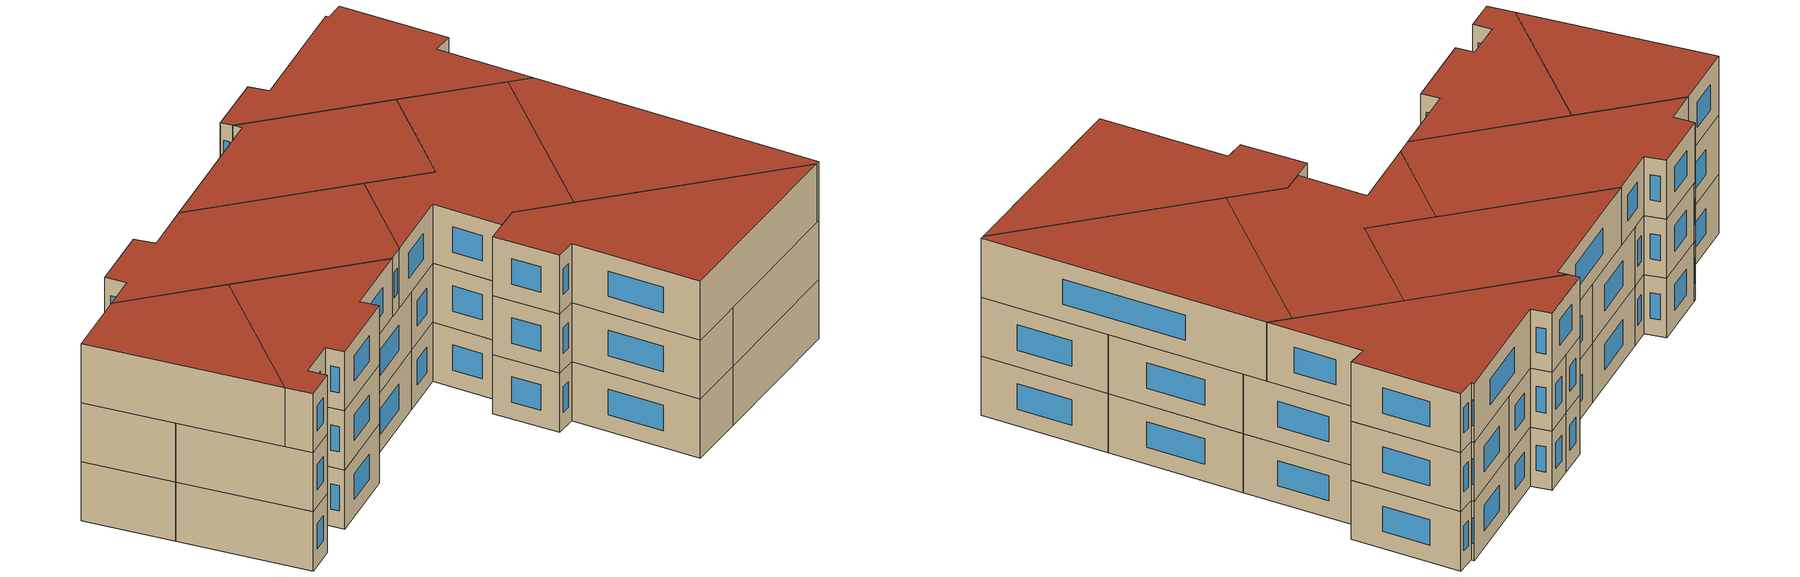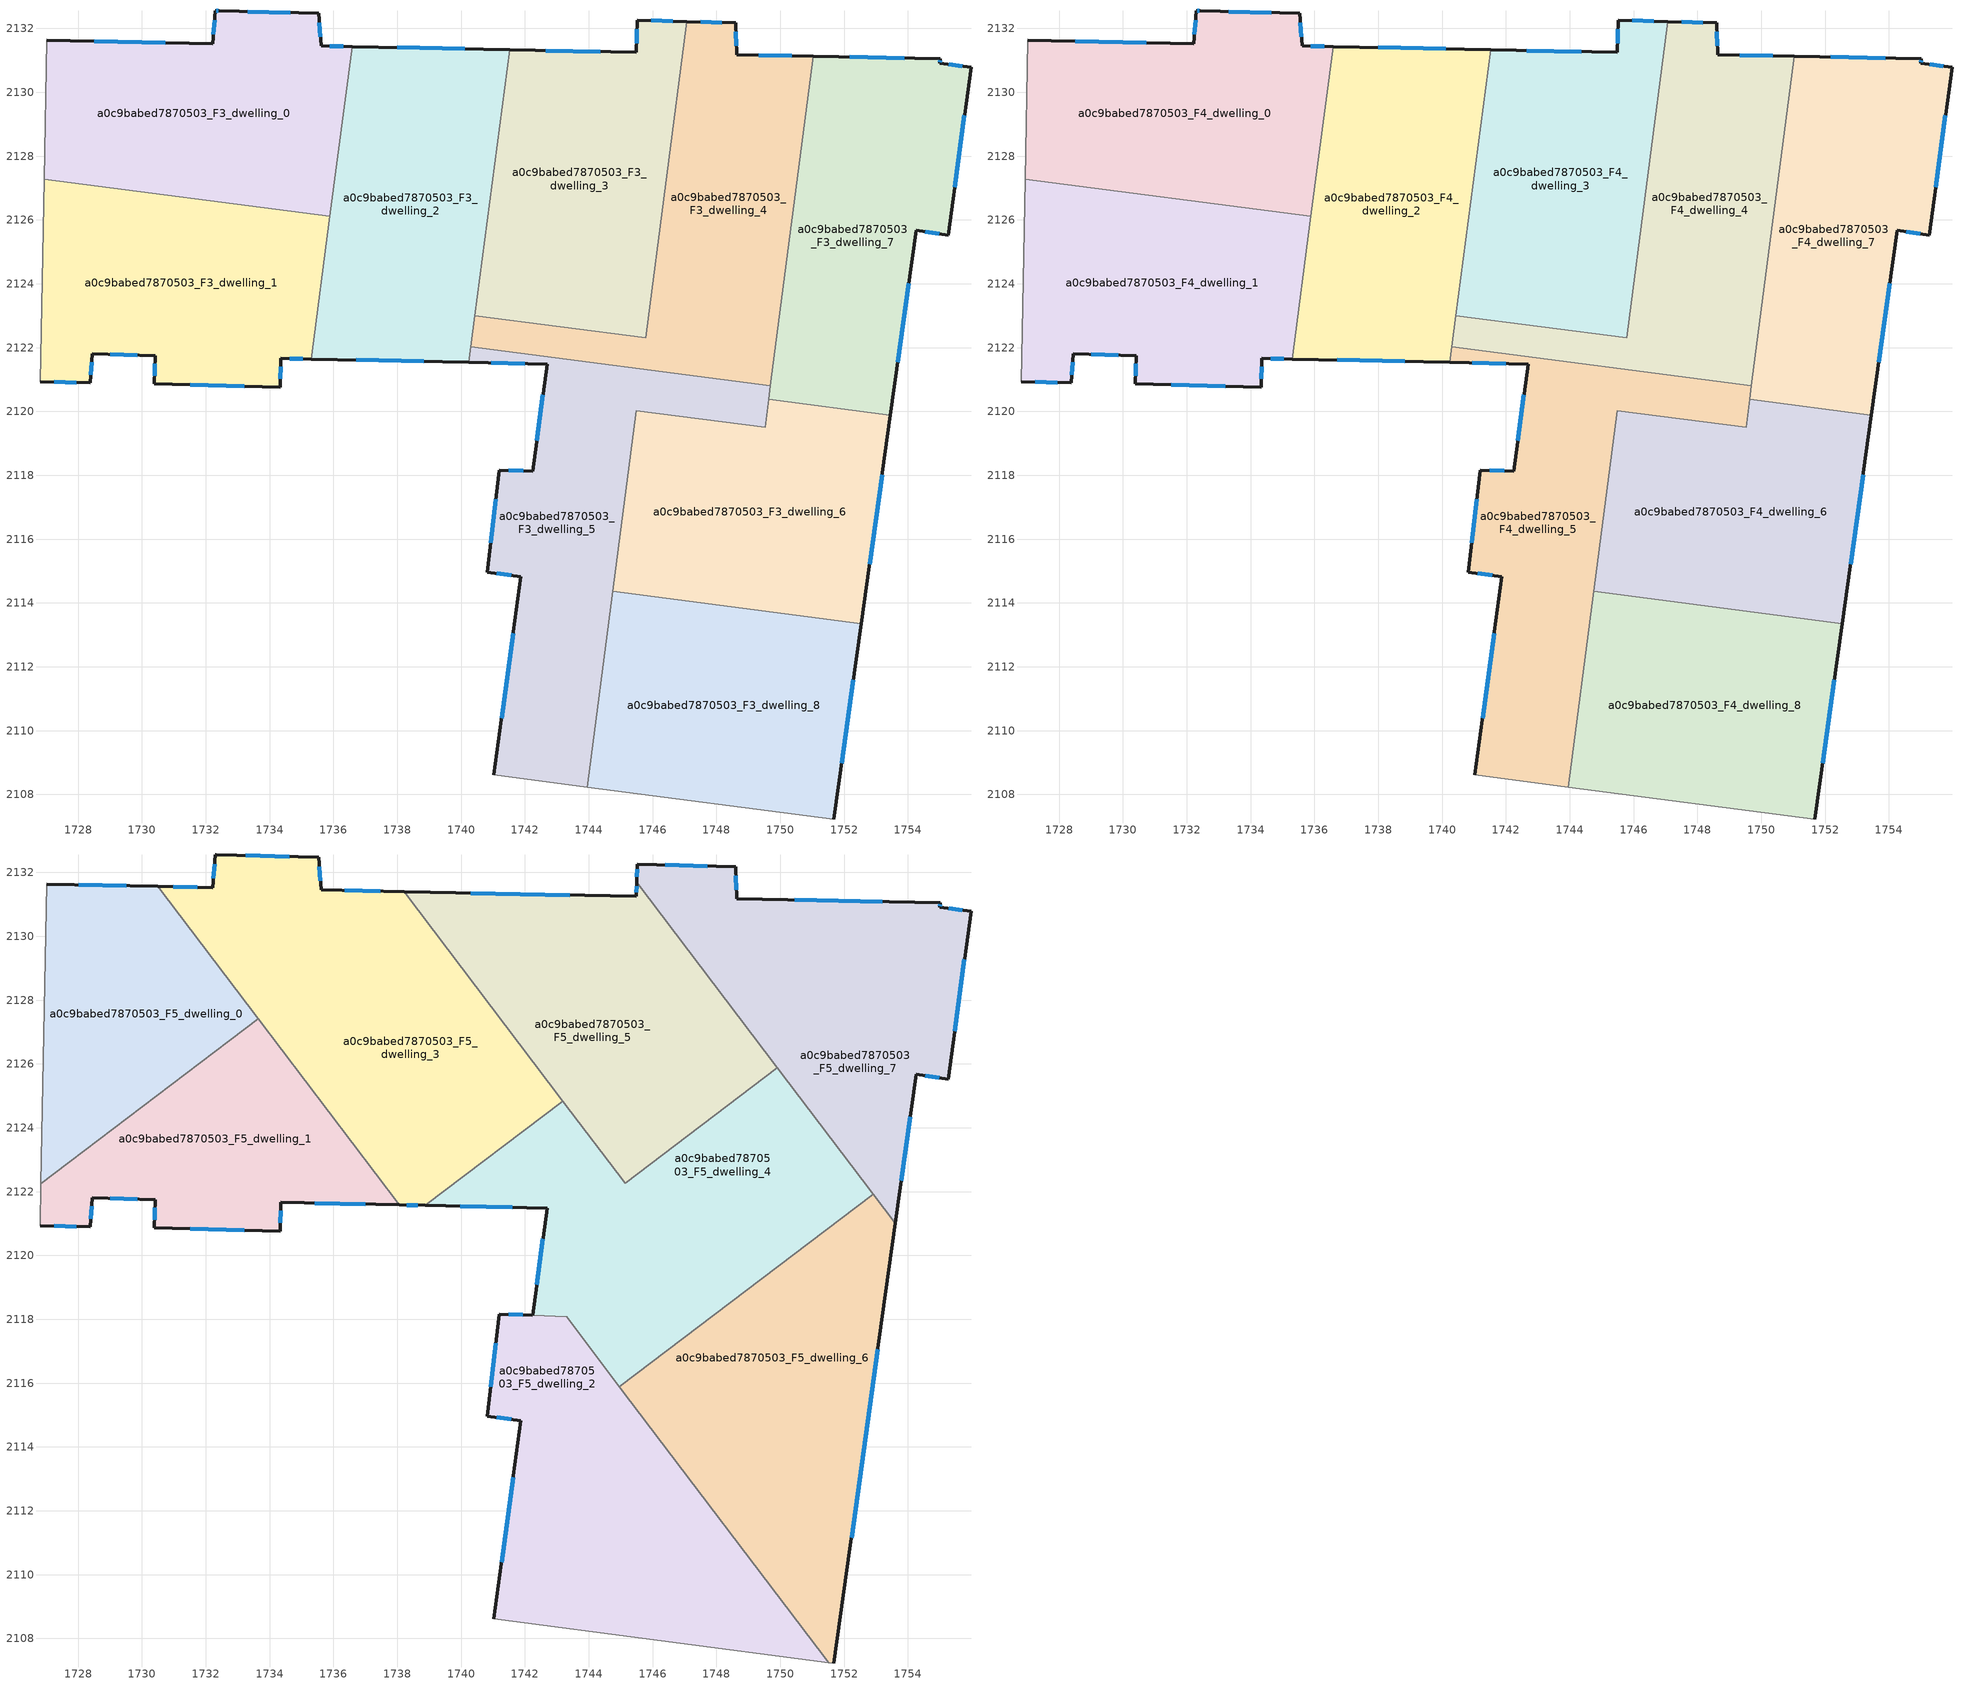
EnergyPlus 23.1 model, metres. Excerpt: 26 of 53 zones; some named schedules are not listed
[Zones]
a0c9babed7870503_F3_dwelling_0
 floor to a0c9babed7870503_F2_dwelling_0 (EU_floor_Construction): 1735.54,2132.47 1735.61,2131.45 1736.58,2131.43 1735.89,2126.11 1726.94,2127.28 1727.03,2131.63 1732.22,2131.52 1732.3,2132.55 1732.43,2132.55 z9
 wall outside (EU_wall_Construction): 1736.58,2131.43 1735.61,2131.45 1735.54,2132.47 1732.43,2132.55 1732.3,2132.55 1732.22,2131.52 1727.03,2131.63 z9:12
 wall to a0c9babed7870503_F3_dwelling_1 (EU_wall_Construction): 1726.94,2127.28 1735.89,2126.11 z9:12
 wall adiabatic (EU_wall_Construction): 1727.03,2131.63 1726.94,2127.28 z9:12
 wall to a0c9babed7870503_F3_dwelling_2 (EU_wall_Construction): 1735.89,2126.11 1736.58,2131.43 z9:12
 window (EU_Window_Construction): 1732.28,2132.26 1732.24,2131.82 / 1732.39,2132.55 1732.34,2132.55 / 1734.65,2132.49 1733.32,2132.53 / 1735.59,2131.74 1735.56,2132.18 / 1736.31,2131.44 1735.89,2131.45 / 1730.73,2131.56 1728.51,2131.6 z9.86:11.14
a0c9babed7870503_F3_dwelling_1
 floor to a0c9babed7870503_F2_dwelling_1 (EU_floor_Construction): 1735.89,2126.11 1735.31,2121.64 1734.35,2121.66 1734.33,2120.76 1730.39,2120.86 1730.41,2121.74 1728.44,2121.81 1728.39,2120.89 1726.81,2120.93 1726.94,2127.28 z9
 wall outside (EU_wall_Construction): 1726.81,2120.93 1728.39,2120.89 1728.44,2121.81 1730.41,2121.74 1730.39,2120.86 1734.33,2120.76 1734.35,2121.66 1735.31,2121.64 z9:12
 wall adiabatic (EU_wall_Construction): 1726.94,2127.28 1726.81,2120.93 z9:12
 wall to a0c9babed7870503_F3_dwelling_2 (EU_wall_Construction): 1735.31,2121.64 1735.89,2126.11 z9:12
 window (EU_Window_Construction): 1727.26,2120.92 1727.93,2120.91 / 1734.62,2121.66 1735.03,2121.65 / 1734.33,2121.02 1734.35,2121.41 / 1731.52,2120.83 1733.2,2120.79 / 1730.41,2121.49 1730.4,2121.11 / 1729,2121.79 1729.85,2121.76 / 1728.4,2121.15 1728.42,2121.55 z9.86:11.14
a0c9babed7870503_F3_dwelling_2
 floor to a0c9babed7870503_F2_dwelling_2 (EU_floor_Construction): 1741.52,2131.33 1740.24,2121.54 1735.31,2121.64 1736.58,2131.43 z9
 wall outside (EU_wall_Construction): 1735.31,2121.64 1740.24,2121.54 / 1741.52,2131.33 1736.58,2131.43 z9:12
 wall to a0c9babed7870503_F3_dwelling_3 (EU_wall_Construction): 1740.43,2123 1741.52,2131.33 z9:12
 wall to a0c9babed7870503_F3_dwelling_4 (EU_wall_Construction): 1740.3,2122.02 1740.43,2123 z9:12
 wall to a0c9babed7870503_F3_dwelling_5 (EU_wall_Construction): 1740.24,2121.54 1740.3,2122.02 z9:12
 window (EU_Window_Construction): 1736.72,2121.61 1738.83,2121.57 / 1740.11,2131.36 1737.99,2131.4 z9.86:11.14
a0c9babed7870503_F3_dwelling_3
 floor to a0c9babed7870503_F2_dwelling_3 (EU_floor_Construction): 1747.07,2132.22 1745.78,2122.3 1740.43,2123 1741.52,2131.33 1745.49,2131.25 1745.52,2132.26 z9
 wall outside (EU_wall_Construction): 1747.07,2132.22 1745.52,2132.26 1745.49,2131.25 1741.52,2131.33 z9:12
 wall to a0c9babed7870503_F3_dwelling_4 (EU_wall_Construction): 1740.43,2123 1745.78,2122.3 1747.07,2132.22 z9:12
 window (EU_Window_Construction): 1745.51,2131.97 1745.5,2131.54 / 1746.63,2132.23 1745.96,2132.25 / 1744.35,2131.27 1742.65,2131.31 z9.86:11.14
a0c9babed7870503_F3_dwelling_4
 floor to a0c9babed7870503_F2_dwelling_4 (EU_floor_Construction): 1751.04,2131.13 1749.69,2120.8 1740.3,2122.02 1740.43,2123 1745.78,2122.3 1747.07,2132.22 1748.6,2132.17 1748.64,2131.18 z9
 wall outside (EU_wall_Construction): 1751.04,2131.13 1748.64,2131.18 1748.6,2132.17 1747.07,2132.22 z9:12
 wall to a0c9babed7870503_F3_dwelling_5 (EU_wall_Construction): 1740.3,2122.02 1749.69,2120.8 z9:12
 wall to a0c9babed7870503_F3_dwelling_7 (EU_wall_Construction): 1749.69,2120.8 1751.04,2131.13 z9:12
 window (EU_Window_Construction): 1748.16,2132.18 1747.51,2132.2 / 1748.62,2131.46 1748.61,2131.89 / 1750.35,2131.14 1749.32,2131.17 z9.86:11.14
a0c9babed7870503_F3_dwelling_5
 floor to a0c9babed7870503_F2_dwelling_5 (EU_floor_Construction): 1749.69,2120.8 1749.52,2119.5 1745.48,2120.03 1743.95,2108.23 1741.03,2108.61 1741.87,2114.82 1740.82,2114.96 1741.2,2118.17 1742.24,2118.12 1742.69,2121.48 1740.24,2121.54 1740.3,2122.02 z9
 wall outside (EU_wall_Construction): 1740.24,2121.54 1742.69,2121.48 1742.24,2118.12 1741.2,2118.17 1740.82,2114.96 1741.87,2114.82 1741.03,2108.61 z9:12
 wall to a0c9babed7870503_F3_dwelling_6 (EU_wall_Construction): 1744.75,2114.37 1745.48,2120.03 1749.52,2119.5 1749.63,2120.37 z9:12
 wall adiabatic (EU_wall_Construction): 1741.03,2108.61 1743.95,2108.23 z9:12
 wall to a0c9babed7870503_F3_dwelling_8 (EU_wall_Construction): 1743.94,2108.23 1744.75,2114.36 z9:12
 wall to a0c9babed7870503_F3_dwelling_7 (EU_wall_Construction): 1749.63,2120.38 1749.69,2120.8 z9:12
 window (EU_Window_Construction): 1740.94,2121.52 1741.99,2121.5 / 1741.63,2113.05 1741.27,2110.39 / 1741.12,2114.92 1741.57,2114.86 / 1741.09,2117.25 1740.93,2115.88 / 1741.94,2118.13 1741.49,2118.15 / 1742.56,2120.52 1742.37,2119.08 z9.86:11.14
a0c9babed7870503_F3_dwelling_6
 floor to a0c9babed7870503_F2_dwelling_6 (EU_floor_Construction): 1753.45,2119.88 1752.54,2113.35 1744.74,2114.37 1745.48,2120.03 1749.52,2119.5 1749.63,2120.38 z9
 wall outside (EU_wall_Construction): 1752.54,2113.35 1753.45,2119.88 z9:12
 wall to a0c9babed7870503_F3_dwelling_8 (EU_wall_Construction): 1744.74,2114.37 1752.54,2113.35 z9:12
 wall to a0c9babed7870503_F3_dwelling_7 (EU_wall_Construction): 1753.45,2119.88 1749.63,2120.38 z9:12
 window (EU_Window_Construction): 1752.8,2115.21 1753.19,2118.01 z9.86:11.14
a0c9babed7870503_F3_dwelling_7
 floor to a0c9babed7870503_F2_dwelling_7 (EU_floor_Construction): 1755.97,2130.79 1755.26,2125.51 1754.26,2125.68 1753.45,2119.88 1749.63,2120.38 1751.04,2131.13 1755.01,2131.05 1754.99,2130.91 z9
 wall outside (EU_wall_Construction): 1753.45,2119.88 1754.26,2125.68 1755.26,2125.51 1755.97,2130.79 1754.99,2130.91 1755.01,2131.05 1751.04,2131.13 z9:12
 window (EU_Window_Construction): 1755,2130.95 1755.01,2131.01 / 1755.69,2130.82 1755.27,2130.87 / 1755.47,2127.02 1755.77,2129.28 / 1754.55,2125.63 1754.98,2125.56 / 1753.68,2121.53 1754.03,2124.02 / 1753.88,2131.07 1752.17,2131.11 z9.86:11.14
a0c9babed7870503_F3_dwelling_8
 floor to a0c9babed7870503_F2_dwelling_8 (EU_floor_Construction): 1752.54,2113.35 1751.68,2107.22 1743.95,2108.23 1744.74,2114.37 z9
 wall outside (EU_wall_Construction): 1751.68,2107.22 1752.54,2113.35 z9:12
 wall adiabatic (EU_wall_Construction): 1743.95,2108.23 1751.68,2107.22 z9:12
 window (EU_Window_Construction): 1751.93,2108.97 1752.29,2111.6 z9.86:11.14
a0c9babed7870503_F4_dwelling_0
 floor to a0c9babed7870503_F3_dwelling_0 (EU_floor_Construction): 1735.54,2132.47 1735.61,2131.45 1736.58,2131.43 1735.89,2126.11 1726.94,2127.28 1727.03,2131.63 1732.22,2131.52 1732.3,2132.55 1732.43,2132.55 z12
 wall outside (EU_wall_Construction): 1736.58,2131.43 1735.61,2131.45 1735.54,2132.47 1732.43,2132.55 1732.3,2132.55 1732.22,2131.52 1727.03,2131.63 z12:15
 wall to a0c9babed7870503_F4_dwelling_1 (EU_wall_Construction): 1726.94,2127.28 1735.89,2126.11 z12:15
 wall adiabatic (EU_wall_Construction): 1727.03,2131.63 1726.94,2127.28 z12:15
 wall to a0c9babed7870503_F4_dwelling_2 (EU_wall_Construction): 1735.89,2126.11 1736.58,2131.43 z12:15
 window (EU_Window_Construction): 1732.28,2132.26 1732.24,2131.82 / 1732.39,2132.55 1732.34,2132.55 / 1734.65,2132.49 1733.32,2132.53 / 1735.59,2131.74 1735.56,2132.18 / 1736.31,2131.44 1735.89,2131.45 / 1730.73,2131.56 1728.51,2131.6 z12.86:14.14
a0c9babed7870503_F4_dwelling_1
 floor to a0c9babed7870503_F3_dwelling_1 (EU_floor_Construction): 1735.89,2126.11 1735.31,2121.64 1734.35,2121.66 1734.33,2120.76 1730.39,2120.86 1730.41,2121.74 1728.44,2121.81 1728.39,2120.89 1726.81,2120.93 1726.94,2127.28 z12
 wall outside (EU_wall_Construction): 1726.81,2120.93 1728.39,2120.89 1728.44,2121.81 1730.41,2121.74 1730.39,2120.86 1734.33,2120.76 1734.35,2121.66 1735.31,2121.64 z12:15
 wall adiabatic (EU_wall_Construction): 1726.94,2127.28 1726.81,2120.93 z12:15
 wall to a0c9babed7870503_F4_dwelling_2 (EU_wall_Construction): 1735.31,2121.64 1735.89,2126.11 z12:15
 window (EU_Window_Construction): 1727.26,2120.92 1727.93,2120.91 / 1734.62,2121.66 1735.03,2121.65 / 1734.33,2121.02 1734.35,2121.41 / 1731.52,2120.83 1733.2,2120.79 / 1730.41,2121.49 1730.4,2121.11 / 1729,2121.79 1729.85,2121.76 / 1728.4,2121.15 1728.42,2121.55 z12.86:14.14
a0c9babed7870503_F4_dwelling_2
 floor to a0c9babed7870503_F3_dwelling_2 (EU_floor_Construction): 1741.52,2131.33 1740.24,2121.54 1735.31,2121.64 1736.58,2131.43 z12
 wall outside (EU_wall_Construction): 1735.31,2121.64 1740.24,2121.54 / 1741.52,2131.33 1736.58,2131.43 z12:15
 wall to a0c9babed7870503_F4_dwelling_3 (EU_wall_Construction): 1740.43,2123 1741.52,2131.33 z12:15
 wall to a0c9babed7870503_F4_dwelling_4 (EU_wall_Construction): 1740.3,2122.02 1740.43,2123 z12:15
 wall to a0c9babed7870503_F4_dwelling_5 (EU_wall_Construction): 1740.24,2121.54 1740.3,2122.02 z12:15
 window (EU_Window_Construction): 1736.72,2121.61 1738.83,2121.57 / 1740.11,2131.36 1737.99,2131.4 z12.86:14.14
a0c9babed7870503_F4_dwelling_3
 floor to a0c9babed7870503_F3_dwelling_3 (EU_floor_Construction): 1747.07,2132.22 1745.78,2122.3 1740.43,2123 1741.52,2131.33 1745.49,2131.25 1745.52,2132.26 z12
 wall outside (EU_wall_Construction): 1747.07,2132.22 1745.52,2132.26 1745.49,2131.25 1741.52,2131.33 z12:15
 wall to a0c9babed7870503_F4_dwelling_4 (EU_wall_Construction): 1740.43,2123 1745.78,2122.3 1747.07,2132.22 z12:15
 window (EU_Window_Construction): 1745.51,2131.97 1745.5,2131.54 / 1746.63,2132.23 1745.96,2132.25 / 1744.35,2131.27 1742.65,2131.31 z12.86:14.14
a0c9babed7870503_F4_dwelling_4
 floor to a0c9babed7870503_F3_dwelling_4 (EU_floor_Construction): 1751.04,2131.13 1749.69,2120.8 1740.3,2122.02 1740.43,2123 1745.78,2122.3 1747.07,2132.22 1748.6,2132.17 1748.64,2131.18 z12
 wall outside (EU_wall_Construction): 1751.04,2131.13 1748.64,2131.18 1748.6,2132.17 1747.07,2132.22 z12:15
 wall to a0c9babed7870503_F4_dwelling_5 (EU_wall_Construction): 1740.3,2122.02 1749.69,2120.8 z12:15
 wall to a0c9babed7870503_F4_dwelling_7 (EU_wall_Construction): 1749.69,2120.8 1751.04,2131.13 z12:15
 window (EU_Window_Construction): 1748.16,2132.18 1747.51,2132.2 / 1748.62,2131.46 1748.61,2131.89 / 1750.35,2131.14 1749.32,2131.17 z12.86:14.14
a0c9babed7870503_F4_dwelling_5
 floor to a0c9babed7870503_F3_dwelling_5 (EU_floor_Construction): 1749.69,2120.8 1749.52,2119.5 1745.48,2120.03 1743.95,2108.23 1741.03,2108.61 1741.87,2114.82 1740.82,2114.96 1741.2,2118.17 1742.24,2118.12 1742.69,2121.48 1740.24,2121.54 1740.3,2122.02 z12
 wall outside (EU_wall_Construction): 1740.24,2121.54 1742.69,2121.48 1742.24,2118.12 1741.2,2118.17 1740.82,2114.96 1741.87,2114.82 1741.03,2108.61 z12:15
 wall to a0c9babed7870503_F4_dwelling_6 (EU_wall_Construction): 1744.75,2114.37 1745.48,2120.03 1749.52,2119.5 1749.63,2120.37 z12:15
 wall adiabatic (EU_wall_Construction): 1741.03,2108.61 1743.95,2108.23 z12:15
 wall to a0c9babed7870503_F4_dwelling_8 (EU_wall_Construction): 1743.94,2108.23 1744.75,2114.36 z12:15
 wall to a0c9babed7870503_F4_dwelling_7 (EU_wall_Construction): 1749.63,2120.38 1749.69,2120.8 z12:15
 window (EU_Window_Construction): 1740.94,2121.52 1741.99,2121.5 / 1741.63,2113.05 1741.27,2110.39 / 1741.12,2114.92 1741.57,2114.86 / 1741.09,2117.25 1740.93,2115.88 / 1741.94,2118.13 1741.49,2118.15 / 1742.56,2120.52 1742.37,2119.08 z12.86:14.14
a0c9babed7870503_F4_dwelling_6
 floor to a0c9babed7870503_F3_dwelling_6 (EU_floor_Construction): 1753.45,2119.88 1752.54,2113.35 1744.74,2114.37 1745.48,2120.03 1749.52,2119.5 1749.63,2120.38 z12
 wall outside (EU_wall_Construction): 1752.54,2113.35 1753.45,2119.88 z12:15
 wall to a0c9babed7870503_F4_dwelling_8 (EU_wall_Construction): 1744.74,2114.37 1752.54,2113.35 z12:15
 wall to a0c9babed7870503_F4_dwelling_7 (EU_wall_Construction): 1753.45,2119.88 1749.63,2120.38 z12:15
 window (EU_Window_Construction): 1752.8,2115.21 1753.19,2118.01 z12.86:14.14
a0c9babed7870503_F4_dwelling_7
 floor to a0c9babed7870503_F3_dwelling_7 (EU_floor_Construction): 1755.97,2130.79 1755.26,2125.51 1754.26,2125.68 1753.45,2119.88 1749.63,2120.38 1751.04,2131.13 1755.01,2131.05 1754.99,2130.91 z12
 wall outside (EU_wall_Construction): 1753.45,2119.88 1754.26,2125.68 1755.26,2125.51 1755.97,2130.79 1754.99,2130.91 1755.01,2131.05 1751.04,2131.13 z12:15
 window (EU_Window_Construction): 1755,2130.95 1755.01,2131.01 / 1755.69,2130.82 1755.27,2130.87 / 1755.47,2127.02 1755.77,2129.28 / 1754.55,2125.63 1754.98,2125.56 / 1753.68,2121.53 1754.03,2124.02 / 1753.88,2131.07 1752.17,2131.11 z12.86:14.14
a0c9babed7870503_F4_dwelling_8
 floor to a0c9babed7870503_F3_dwelling_8 (EU_floor_Construction): 1752.54,2113.35 1751.68,2107.22 1743.95,2108.23 1744.74,2114.37 z12
 wall outside (EU_wall_Construction): 1751.68,2107.22 1752.54,2113.35 z12:15
 wall adiabatic (EU_wall_Construction): 1743.95,2108.23 1751.68,2107.22 z12:15
 window (EU_Window_Construction): 1751.93,2108.97 1752.29,2111.6 z12.86:14.14
a0c9babed7870503_F5_dwelling_0
 floor to a0c9babed7870503_F4_dwelling_0 (EU_floor_Construction): 1730.49,2131.56 1733.64,2127.41 1732.51,2126.55 1726.94,2127.28 1727.03,2131.63 z15
 floor to a0c9babed7870503_F4_dwelling_1 (EU_floor_Construction): 1732.51,2126.55 1726.83,2122.25 1726.94,2127.28 z15
 wall outside (EU_wall_Construction): 1730.49,2131.56 1727.03,2131.63 z15:18
 wall adiabatic (EU_wall_Construction): 1727.03,2131.63 1726.83,2122.25 z15:18
 wall to a0c9babed7870503_F5_dwelling_1 (EU_wall_Construction): 1726.83,2122.25 1733.64,2127.41 z15:18
 wall to a0c9babed7870503_F5_dwelling_3 (EU_wall_Construction): 1733.64,2127.41 1730.49,2131.56 z15:18
 window (EU_Window_Construction): 1729.5,2131.58 1728.02,2131.61 z15.86:17.14
 roof outside (EU_roof_Construction): 1733.64,2127.41 1730.49,2131.56 1727.03,2131.63 1726.83,2122.25 z18
a0c9babed7870503_F5_dwelling_1
 floor to a0c9babed7870503_F4_dwelling_1 (EU_floor_Construction): 1734.48,2126.3 1735.7,2124.68 1735.31,2121.64 1734.35,2121.66 1734.33,2120.76 1730.39,2120.86 1730.41,2121.74 1728.44,2121.81 1728.39,2120.89 1726.81,2120.93 1726.83,2122.25 1732.51,2126.55 z15
 floor to a0c9babed7870503_F4_dwelling_2 (EU_floor_Construction): 1735.7,2124.68 1738.05,2121.58 1735.31,2121.64 z15
 floor to a0c9babed7870503_F4_dwelling_0 (EU_floor_Construction): 1733.64,2127.41 1734.48,2126.3 1732.51,2126.55 z15
 wall outside (EU_wall_Construction): 1726.81,2120.93 1728.39,2120.89 1728.44,2121.81 1730.41,2121.74 1730.39,2120.86 1734.33,2120.76 1734.35,2121.66 1738.05,2121.58 z15:18
 wall adiabatic (EU_wall_Construction): 1726.83,2122.25 1726.81,2120.93 z15:18
 wall to a0c9babed7870503_F5_dwelling_3 (EU_wall_Construction): 1738.05,2121.58 1733.64,2127.41 z15:18
 window (EU_Window_Construction): 1734.33,2121.02 1734.35,2121.41 / 1731.52,2120.83 1733.2,2120.79 / 1730.41,2121.49 1730.4,2121.11 / 1729,2121.79 1729.85,2121.76 / 1728.4,2121.15 1728.42,2121.55 / 1727.26,2120.92 1727.93,2120.91 / 1735.41,2121.64 1737,2121.61 z15.86:17.14
 roof outside (EU_roof_Construction): 1738.05,2121.58 1733.64,2127.41 1726.83,2122.25 1726.81,2120.93 1728.39,2120.89 1728.44,2121.81 1730.41,2121.74 1730.39,2120.86 1734.33,2120.76 1734.35,2121.66 z18
a0c9babed7870503_F5_dwelling_2
 floor to a0c9babed7870503_F4_dwelling_5 (EU_floor_Construction): 1743.31,2118.07 1744.95,2115.91 1743.95,2108.23 1741.03,2108.61 1741.87,2114.82 1740.82,2114.96 1741.2,2118.17 1742.23,2118.12 z15
 floor to a0c9babed7870503_F4_dwelling_8 (EU_floor_Construction): 1746.27,2114.17 1751.52,2107.24 1743.95,2108.23 1744.75,2114.36 z15
 floor to a0c9babed7870503_F4_dwelling_6 (EU_floor_Construction): 1744.95,2115.91 1746.27,2114.17 1744.75,2114.36 z15
 wall outside (EU_wall_Construction): 1742.23,2118.12 1741.2,2118.17 1740.82,2114.96 1741.87,2114.82 1741.03,2108.61 z15:18
 wall adiabatic (EU_wall_Construction): 1741.03,2108.61 1751.52,2107.24 z15:18
 wall to a0c9babed7870503_F5_dwelling_4 (EU_wall_Construction): 1743.3,2118.07 1742.24,2118.12 / 1744.96,2115.89 1743.31,2118.07 z15:18
 wall to a0c9babed7870503_F5_dwelling_6 (EU_wall_Construction): 1751.52,2107.24 1744.96,2115.89 z15:18
 window (EU_Window_Construction): 1741.63,2113.05 1741.27,2110.39 / 1741.12,2114.92 1741.57,2114.86 / 1741.09,2117.25 1740.93,2115.88 / 1741.94,2118.13 1741.49,2118.15 z15.86:17.14
 roof outside (EU_roof_Construction): 1751.52,2107.24 1743.31,2118.07 1742.24,2118.12 1741.2,2118.17 1740.82,2114.96 1741.87,2114.82 1741.03,2108.61 z18
a0c9babed7870503_F5_dwelling_3
 floor to a0c9babed7870503_F4_dwelling_2 (EU_floor_Construction): 1738.22,2131.4 1741.04,2127.67 1740.39,2122.72 1738.88,2121.57 1738.05,2121.58 1735.7,2124.68 1736.58,2131.43 z15
 floor to a0c9babed7870503_F4_dwelling_0 (EU_floor_Construction): 1735.54,2132.47 1735.61,2131.45 1736.58,2131.43 1735.89,2126.11 1734.48,2126.3 1730.49,2131.56 1732.22,2131.52 1732.3,2132.55 1732.33,2132.55 z15
 floor to a0c9babed7870503_F4_dwelling_3 (EU_floor_Construction): 1741.04,2127.67 1743.19,2124.84 1740.72,2122.96 1740.43,2123 z15
 floor to a0c9babed7870503_F4_dwelling_4 (EU_floor_Construction): 1740.72,2122.96 1740.39,2122.72 1740.43,2123 z15
 floor to a0c9babed7870503_F4_dwelling_1 (EU_floor_Construction): 1735.89,2126.11 1735.7,2124.68 1734.48,2126.3 z15
 wall outside (EU_wall_Construction): 1738.05,2121.58 1738.88,2121.57 / 1738.22,2131.4 1735.61,2131.45 1735.54,2132.47 1732.33,2132.55 1732.3,2132.55 1732.22,2131.52 1730.49,2131.56 z15:18
 wall to a0c9babed7870503_F5_dwelling_4 (EU_wall_Construction): 1738.88,2121.57 1743.19,2124.84 z15:18
 wall to a0c9babed7870503_F5_dwelling_5 (EU_wall_Construction): 1743.19,2124.84 1738.22,2131.4 z15:18
 window (EU_Window_Construction): 1738.29,2121.58 1738.64,2121.57 / 1731.73,2131.53 1730.99,2131.55 / 1732.28,2132.26 1732.24,2131.82 / 1734.62,2132.5 1733.25,2132.53 / 1735.59,2131.74 1735.56,2132.18 / 1737.47,2131.41 1736.35,2131.44 z15.86:17.14
 roof outside (EU_roof_Construction): 1743.19,2124.84 1738.22,2131.4 1735.61,2131.45 1735.54,2132.47 1732.33,2132.55 1732.3,2132.55 1732.22,2131.52 1730.49,2131.56 1738.05,2121.58 1738.88,2121.57 z18
a0c9babed7870503_F5_dwelling_4
 floor to a0c9babed7870503_F4_dwelling_4 (EU_floor_Construction): 1749.91,2125.88 1750.29,2125.38 1749.69,2120.8 1740.3,2122.02 1740.39,2122.72 1740.72,2122.96 1745.04,2122.4 1745.14,2122.27 1745.27,2122.37 1745.78,2122.3 1745.85,2122.8 z15
 floor to a0c9babed7870503_F4_dwelling_2 (EU_floor_Construction): 1740.39,2122.72 1740.24,2121.54 1738.88,2121.57 z15
 floor to a0c9babed7870503_F4_dwelling_5 (EU_floor_Construction): 1749.69,2120.8 1749.52,2119.5 1745.48,2120.03 1744.95,2115.91 1743.3,2118.08 1742.24,2118.12 1742.69,2121.48 1740.24,2121.54 1740.3,2122.02 z15
 floor to a0c9babed7870503_F4_dwelling_3 (EU_floor_Construction): 1745.85,2122.8 1745.78,2122.3 1745.27,2122.37 z15; 1743.19,2124.84 1745.04,2122.4 1740.72,2122.96 z15
 floor to a0c9babed7870503_F4_dwelling_6 (EU_floor_Construction): 1750.69,2120.24 1744.96,2115.89 1744.95,2115.91 1745.48,2120.03 1749.52,2119.5 1749.63,2120.37 z15
 floor to a0c9babed7870503_F4_dwelling_7 (EU_floor_Construction): 1750.29,2125.38 1752.91,2121.92 1750.69,2120.24 1749.63,2120.37 z15
 wall outside (EU_wall_Construction): 1738.88,2121.57 1742.69,2121.48 1742.24,2118.12 z15:18
 wall to a0c9babed7870503_F5_dwelling_5 (EU_wall_Construction): 1749.91,2125.88 1745.14,2122.27 1743.19,2124.84 z15:18
 wall to a0c9babed7870503_F5_dwelling_6 (EU_wall_Construction): 1744.96,2115.89 1752.91,2121.92 z15:18
 wall to a0c9babed7870503_F5_dwelling_7 (EU_wall_Construction): 1752.91,2121.92 1749.91,2125.88 z15:18
 window (EU_Window_Construction): 1739.97,2121.54 1741.6,2121.51 / 1742.56,2120.52 1742.37,2119.08 z15.86:17.14
 roof outside (EU_roof_Construction): 1752.91,2121.92 1749.91,2125.88 1745.14,2122.27 1743.19,2124.84 1738.88,2121.57 1742.69,2121.48 1742.24,2118.12 1743.3,2118.08 1744.96,2115.89 z18
a0c9babed7870503_F5_dwelling_5
 floor to a0c9babed7870503_F4_dwelling_3 (EU_floor_Construction): 1745.5,2131.7 1746.79,2130 1745.85,2122.8 1745.27,2122.37 1745.04,2122.4 1741.04,2127.67 1741.52,2131.33 1745.49,2131.25 z15
 floor to a0c9babed7870503_F4_dwelling_2 (EU_floor_Construction): 1741.52,2131.33 1741.04,2127.67 1738.22,2131.4 z15
 floor to a0c9babed7870503_F4_dwelling_4 (EU_floor_Construction): 1746.79,2130 1749.91,2125.88 1745.85,2122.8 z15; 1745.27,2122.37 1745.14,2122.27 1745.04,2122.4 z15
 wall outside (EU_wall_Construction): 1745.5,2131.7 1745.49,2131.25 1738.22,2131.4 z15:18
 wall to a0c9babed7870503_F5_dwelling_7 (EU_wall_Construction): 1749.91,2125.88 1745.5,2131.7 z15:18
 window (EU_Window_Construction): 1745.5,2131.57 1745.49,2131.38 / 1743.41,2131.29 1740.29,2131.35 z15.86:17.14
 roof outside (EU_roof_Construction): 1749.91,2125.88 1745.5,2131.7 1745.49,2131.25 1738.22,2131.4 1745.14,2122.27 z18
a0c9babed7870503_F5_dwelling_6
 floor to a0c9babed7870503_F4_dwelling_6 (EU_floor_Construction): 1753.45,2119.88 1752.54,2113.35 1746.27,2114.17 1744.96,2115.89 1750.69,2120.24 z15
 floor to a0c9babed7870503_F4_dwelling_7 (EU_floor_Construction): 1752.91,2121.92 1753.61,2121 1753.45,2119.88 1750.69,2120.24 z15
 floor to a0c9babed7870503_F4_dwelling_8 (EU_floor_Construction): 1752.54,2113.35 1751.68,2107.22 1751.52,2107.24 1746.27,2114.17 z15
 wall outside (EU_wall_Construction): 1751.68,2107.22 1753.61,2121 z15:18
 wall adiabatic (EU_wall_Construction): 1751.52,2107.24 1751.68,2107.22 z15:18
 wall to a0c9babed7870503_F5_dwelling_7 (EU_wall_Construction): 1753.61,2121 1752.91,2121.92 z15:18
 window (EU_Window_Construction): 1752.23,2111.16 1753.06,2117.07 z15.86:17.14
 roof outside (EU_roof_Construction): 1751.68,2107.22 1753.61,2121 1752.91,2121.92 1744.96,2115.89 1751.52,2107.24 z18
a0c9babed7870503_F5_dwelling_7
 floor to a0c9babed7870503_F4_dwelling_7 (EU_floor_Construction): 1755.97,2130.79 1755.26,2125.51 1754.26,2125.68 1753.61,2121 1750.29,2125.38 1751.04,2131.13 1755.01,2131.05 1754.99,2130.91 z15
 floor to a0c9babed7870503_F4_dwelling_4 (EU_floor_Construction): 1751.04,2131.13 1750.29,2125.38 1746.79,2130 1747.07,2132.22 1748.6,2132.17 1748.64,2131.18 z15
 floor to a0c9babed7870503_F4_dwelling_3 (EU_floor_Construction): 1747.07,2132.22 1746.79,2130 1745.5,2131.7 1745.52,2132.26 z15
 wall outside (EU_wall_Construction): 1753.61,2121 1754.26,2125.68 1755.26,2125.51 1755.97,2130.79 1754.99,2130.91 1755.01,2131.05 1748.64,2131.18 1748.6,2132.17 1745.52,2132.26 1745.5,2131.7 z15:18
 window (EU_Window_Construction): 1753.19,2131.08 1750.46,2131.14 / 1755,2130.95 1755.01,2131.01 / 1755.69,2130.82 1755.27,2130.87 / 1755.47,2127.02 1755.77,2129.28 / 1754.55,2125.63 1754.98,2125.56 / 1753.79,2122.34 1754.07,2124.34 / 1745.51,2132.1 1745.5,2131.86 / 1747.72,2132.2 1746.4,2132.24 / 1748.62,2131.46 1748.61,2131.89 z15.86:17.14
 roof outside (EU_roof_Construction): 1753.61,2121 1754.26,2125.68 1755.26,2125.51 1755.97,2130.79 1754.99,2130.91 1755.01,2131.05 1748.64,2131.18 1748.6,2132.17 1745.52,2132.26 1745.5,2131.7 z18
[Building]
EU S2 Campaign: North Axis=0; Terrain=City; Solar Distribution=FullExterior
[Site:Location]
Helsinki-Vantaa.AP: Latitude=60.317; Longitude=24.963; Time Zone=2; Elevation=54.6
[SizingPeriod:WeatherFileDays]
AnnualSizingPeriod: Begin Month=1; Begin Day of Month=1; End Month=12; End Day of Month=31; Day of Week for Start Day=Monday; Use Weather File Daylight Saving Period=No; Use Weather File Rain and Snow Indicators=No
[MATERIAL]
EU_InternalMass_Material: Roughness=MediumRough; Thickness=0.1; Conductivity=1; Density=1800; Specific Heat=900; Thermal Absorptance=0.9; Solar Absorptance=0.7; Visible Absorptance=0.7
[MATERIAL:NOMASS] Roughness=MediumRough; Thermal Absorptance=0.9; Solar Absorptance=0.7; Visible Absorptance=0.7
Name | Thermal Resistance
EU_wall_NoMass | 1.10183
EU_roof_NoMass; EU_floor_NoMass | 1.70606
[WINDOWMATERIAL:SIMPLEGLAZINGSYSTEM]
EU_Window_SimpleGlazing: UFactor=3.11035; Solar Heat Gain Coefficient=0.8; Visible Transmittance=0.8
[CONSTRUCTION]
EU_wall_Construction: EU_wall_NoMass
EU_roof_Construction: EU_roof_NoMass
EU_floor_Construction: EU_floor_NoMass
EU_Window_Construction: EU_Window_SimpleGlazing
EU_InternalMass_Construction: EU_InternalMass_Material
[ZONE] Type=1; Multiplier=1; Ceiling Height=autocalculate; Floor Area=autocalculate; Part of Total Floor Area=Yes
Name | Volume
a0c9babed7870503_F3_dwelling_0; a0c9babed7870503_F4_dwelling_0 | 145.295
a0c9babed7870503_F5_dwelling_0 | 115.557
a0c9babed7870503_F3_dwelling_1; a0c9babed7870503_F4_dwelling_1 | 145.294
a0c9babed7870503_F5_dwelling_1 | 115.578
a0c9babed7870503_F3_dwelling_2; a0c9babed7870503_F4_dwelling_2 | 145.314
a0c9babed7870503_F5_dwelling_2 | 178.369
a0c9babed7870503_F3_dwelling_3; a0c9babed7870503_F4_dwelling_3 | 145.278
a0c9babed7870503_F5_dwelling_3 | 202.954
a0c9babed7870503_F3_dwelling_4; a0c9babed7870503_F4_dwelling_4; a0c9babed7870503_F3_dwelling_8; a0c9babed7870503_F4_dwelling_8 | 145.304
a0c9babed7870503_F5_dwelling_4 | 185.067
a0c9babed7870503_F3_dwelling_5; a0c9babed7870503_F4_dwelling_5 | 145.296
a0c9babed7870503_F5_dwelling_5 | 163.475
a0c9babed7870503_F3_dwelling_6; a0c9babed7870503_F4_dwelling_6 | 145.282
a0c9babed7870503_F5_dwelling_6 | 183.187
a0c9babed7870503_F3_dwelling_7; a0c9babed7870503_F4_dwelling_7 | 145.321
a0c9babed7870503_F5_dwelling_7 | 163.461
[INTERNALMASS] Construction=EU_InternalMass_Construction
Name | Zone or ZoneList | Surface Area
a0c9babed7870503_F3_dwelling_0_EU_InternalMass | a0c9babed7870503_F3_dwelling_0 | 48.4323
a0c9babed7870503_F3_dwelling_1_EU_InternalMass | a0c9babed7870503_F3_dwelling_1 | 48.4319
a0c9babed7870503_F3_dwelling_2_EU_InternalMass | a0c9babed7870503_F3_dwelling_2 | 48.438
a0c9babed7870503_F3_dwelling_3_EU_InternalMass | a0c9babed7870503_F3_dwelling_3 | 48.4257
a0c9babed7870503_F3_dwelling_4_EU_InternalMass | a0c9babed7870503_F3_dwelling_4 | 48.4346
a0c9babed7870503_F3_dwelling_5_EU_InternalMass | a0c9babed7870503_F3_dwelling_5 | 48.432
a0c9babed7870503_F3_dwelling_6_EU_InternalMass | a0c9babed7870503_F3_dwelling_6 | 48.4271
a0c9babed7870503_F3_dwelling_7_EU_InternalMass | a0c9babed7870503_F3_dwelling_7 | 48.4385
a0c9babed7870503_F3_dwelling_8_EU_InternalMass | a0c9babed7870503_F3_dwelling_8 | 48.4363
a0c9babed7870503_F4_dwelling_0_EU_InternalMass | a0c9babed7870503_F4_dwelling_0 | 48.4323
a0c9babed7870503_F4_dwelling_1_EU_InternalMass | a0c9babed7870503_F4_dwelling_1 | 48.4319
a0c9babed7870503_F4_dwelling_2_EU_InternalMass | a0c9babed7870503_F4_dwelling_2 | 48.438
a0c9babed7870503_F4_dwelling_3_EU_InternalMass | a0c9babed7870503_F4_dwelling_3 | 48.4257
a0c9babed7870503_F4_dwelling_4_EU_InternalMass | a0c9babed7870503_F4_dwelling_4 | 48.4346
a0c9babed7870503_F4_dwelling_5_EU_InternalMass | a0c9babed7870503_F4_dwelling_5 | 48.432
a0c9babed7870503_F4_dwelling_6_EU_InternalMass | a0c9babed7870503_F4_dwelling_6 | 48.4271
a0c9babed7870503_F4_dwelling_7_EU_InternalMass | a0c9babed7870503_F4_dwelling_7 | 48.4385
a0c9babed7870503_F4_dwelling_8_EU_InternalMass | a0c9babed7870503_F4_dwelling_8 | 48.4363
a0c9babed7870503_F5_dwelling_0_EU_InternalMass | a0c9babed7870503_F5_dwelling_0 | 38.519
a0c9babed7870503_F5_dwelling_1_EU_InternalMass | a0c9babed7870503_F5_dwelling_1 | 38.5257
a0c9babed7870503_F5_dwelling_2_EU_InternalMass | a0c9babed7870503_F5_dwelling_2 | 59.4586
a0c9babed7870503_F5_dwelling_3_EU_InternalMass | a0c9babed7870503_F5_dwelling_3 | 67.6519
a0c9babed7870503_F5_dwelling_4_EU_InternalMass | a0c9babed7870503_F5_dwelling_4 | 61.6885
a0c9babed7870503_F5_dwelling_5_EU_InternalMass | a0c9babed7870503_F5_dwelling_5 | 54.4926
a0c9babed7870503_F5_dwelling_6_EU_InternalMass | a0c9babed7870503_F5_dwelling_6 | 61.0626
a0c9babed7870503_F5_dwelling_7_EU_InternalMass | a0c9babed7870503_F5_dwelling_7 | 54.4868
[OTHEREQUIPMENT] Fuel Type=Electricity; Design Level Calculation Method=Watts/Area; Power per Zone Floor Area=1; Fraction Latent=0; Fraction Radiant=0; Fraction Lost=0; Carbon Dioxide Generation Rate=0; EndUse Subcategory=EU_Step8_InternalGains
Name | Zone or ZoneList or Space or SpaceList | Schedule
EU_Step8_InternalGain_a0c9babed7870503_F3_dwelling_0_f000 | a0c9babed7870503_F3_dwelling_0 | EU_Step8_GainSchedule_a0c9babed7870503_F3_dwelling_0_f000
EU_Step8_InternalGain_a0c9babed7870503_F3_dwelling_1_f000 | a0c9babed7870503_F3_dwelling_1 | EU_Step8_GainSchedule_a0c9babed7870503_F3_dwelling_1_f000
EU_Step8_InternalGain_a0c9babed7870503_F3_dwelling_2_f000 | a0c9babed7870503_F3_dwelling_2 | EU_Step8_GainSchedule_a0c9babed7870503_F3_dwelling_2_f000
EU_Step8_InternalGain_a0c9babed7870503_F3_dwelling_3_f000 | a0c9babed7870503_F3_dwelling_3 | EU_Step8_GainSchedule_a0c9babed7870503_F3_dwelling_3_f000
EU_Step8_InternalGain_a0c9babed7870503_F3_dwelling_4_f000 | a0c9babed7870503_F3_dwelling_4 | EU_Step8_GainSchedule_a0c9babed7870503_F3_dwelling_4_f000
EU_Step8_InternalGain_a0c9babed7870503_F3_dwelling_5_f000 | a0c9babed7870503_F3_dwelling_5 | EU_Step8_GainSchedule_a0c9babed7870503_F3_dwelling_5_f000
EU_Step8_InternalGain_a0c9babed7870503_F3_dwelling_6_f000 | a0c9babed7870503_F3_dwelling_6 | EU_Step8_GainSchedule_a0c9babed7870503_F3_dwelling_6_f000
EU_Step8_InternalGain_a0c9babed7870503_F3_dwelling_7_f000 | a0c9babed7870503_F3_dwelling_7 | EU_Step8_GainSchedule_a0c9babed7870503_F3_dwelling_7_f000
EU_Step8_InternalGain_a0c9babed7870503_F3_dwelling_8_f000 | a0c9babed7870503_F3_dwelling_8 | EU_Step8_GainSchedule_a0c9babed7870503_F3_dwelling_8_f000
EU_Step8_InternalGain_a0c9babed7870503_F4_dwelling_0_f000 | a0c9babed7870503_F4_dwelling_0 | EU_Step8_GainSchedule_a0c9babed7870503_F4_dwelling_0_f000
EU_Step8_InternalGain_a0c9babed7870503_F4_dwelling_1_f000 | a0c9babed7870503_F4_dwelling_1 | EU_Step8_GainSchedule_a0c9babed7870503_F4_dwelling_1_f000
EU_Step8_InternalGain_a0c9babed7870503_F4_dwelling_2_f000 | a0c9babed7870503_F4_dwelling_2 | EU_Step8_GainSchedule_a0c9babed7870503_F4_dwelling_2_f000
EU_Step8_InternalGain_a0c9babed7870503_F4_dwelling_3_f000 | a0c9babed7870503_F4_dwelling_3 | EU_Step8_GainSchedule_a0c9babed7870503_F4_dwelling_3_f000
EU_Step8_InternalGain_a0c9babed7870503_F4_dwelling_4_f000 | a0c9babed7870503_F4_dwelling_4 | EU_Step8_GainSchedule_a0c9babed7870503_F4_dwelling_4_f000
EU_Step8_InternalGain_a0c9babed7870503_F4_dwelling_5_f000 | a0c9babed7870503_F4_dwelling_5 | EU_Step8_GainSchedule_a0c9babed7870503_F4_dwelling_5_f000
EU_Step8_InternalGain_a0c9babed7870503_F4_dwelling_6_f000 | a0c9babed7870503_F4_dwelling_6 | EU_Step8_GainSchedule_a0c9babed7870503_F4_dwelling_6_f000
EU_Step8_InternalGain_a0c9babed7870503_F4_dwelling_7_f000 | a0c9babed7870503_F4_dwelling_7 | EU_Step8_GainSchedule_a0c9babed7870503_F4_dwelling_7_f000
EU_Step8_InternalGain_a0c9babed7870503_F4_dwelling_8_f000 | a0c9babed7870503_F4_dwelling_8 | EU_Step8_GainSchedule_a0c9babed7870503_F4_dwelling_8_f000
EU_Step8_InternalGain_a0c9babed7870503_F5_dwelling_0_f000 | a0c9babed7870503_F5_dwelling_0 | EU_Step8_GainSchedule_a0c9babed7870503_F5_dwelling_0_f000
EU_Step8_InternalGain_a0c9babed7870503_F5_dwelling_1_f000 | a0c9babed7870503_F5_dwelling_1 | EU_Step8_GainSchedule_a0c9babed7870503_F5_dwelling_1_f000
EU_Step8_InternalGain_a0c9babed7870503_F5_dwelling_2_f000 | a0c9babed7870503_F5_dwelling_2 | EU_Step8_GainSchedule_a0c9babed7870503_F5_dwelling_2_f000
EU_Step8_InternalGain_a0c9babed7870503_F5_dwelling_3_f000 | a0c9babed7870503_F5_dwelling_3 | EU_Step8_GainSchedule_a0c9babed7870503_F5_dwelling_3_f000
EU_Step8_InternalGain_a0c9babed7870503_F5_dwelling_4_f000 | a0c9babed7870503_F5_dwelling_4 | EU_Step8_GainSchedule_a0c9babed7870503_F5_dwelling_4_f000
EU_Step8_InternalGain_a0c9babed7870503_F5_dwelling_5_f000 | a0c9babed7870503_F5_dwelling_5 | EU_Step8_GainSchedule_a0c9babed7870503_F5_dwelling_5_f000
EU_Step8_InternalGain_a0c9babed7870503_F5_dwelling_6_f000 | a0c9babed7870503_F5_dwelling_6 | EU_Step8_GainSchedule_a0c9babed7870503_F5_dwelling_6_f000
EU_Step8_InternalGain_a0c9babed7870503_F5_dwelling_7_f000 | a0c9babed7870503_F5_dwelling_7 | EU_Step8_GainSchedule_a0c9babed7870503_F5_dwelling_7_f000
[ZONEVENTILATION:DESIGNFLOWRATE] Schedule=EU_AlwaysOn; Design Flow Rate Calculation Method=AirChanges/Hour; Air Changes per Hour=0.756316; Ventilation Type=Natural; Fan Pressure Rise=0; Fan Total Efficiency=1; Constant Term Coefficient=1; Temperature Term Coefficient=0; Velocity Term Coefficient=0; Velocity Squared Term Coefficient=0; Minimum Indoor Temperature=-100; Maximum Indoor Temperature=100; Delta Temperature=-100; Minimum Outdoor Temperature=-100; Maximum Outdoor Temperature=100; Maximum Wind Speed=40
Name | Zone or ZoneList or Space or SpaceList
EU_ConstantAir_a0c9babed7870503_F3_dwelling_0 | a0c9babed7870503_F3_dwelling_0
EU_ConstantAir_a0c9babed7870503_F3_dwelling_1 | a0c9babed7870503_F3_dwelling_1
EU_ConstantAir_a0c9babed7870503_F3_dwelling_2 | a0c9babed7870503_F3_dwelling_2
EU_ConstantAir_a0c9babed7870503_F3_dwelling_3 | a0c9babed7870503_F3_dwelling_3
EU_ConstantAir_a0c9babed7870503_F3_dwelling_4 | a0c9babed7870503_F3_dwelling_4
EU_ConstantAir_a0c9babed7870503_F3_dwelling_5 | a0c9babed7870503_F3_dwelling_5
EU_ConstantAir_a0c9babed7870503_F3_dwelling_6 | a0c9babed7870503_F3_dwelling_6
EU_ConstantAir_a0c9babed7870503_F3_dwelling_7 | a0c9babed7870503_F3_dwelling_7
EU_ConstantAir_a0c9babed7870503_F3_dwelling_8 | a0c9babed7870503_F3_dwelling_8
EU_ConstantAir_a0c9babed7870503_F4_dwelling_0 | a0c9babed7870503_F4_dwelling_0
EU_ConstantAir_a0c9babed7870503_F4_dwelling_1 | a0c9babed7870503_F4_dwelling_1
EU_ConstantAir_a0c9babed7870503_F4_dwelling_2 | a0c9babed7870503_F4_dwelling_2
EU_ConstantAir_a0c9babed7870503_F4_dwelling_3 | a0c9babed7870503_F4_dwelling_3
EU_ConstantAir_a0c9babed7870503_F4_dwelling_4 | a0c9babed7870503_F4_dwelling_4
EU_ConstantAir_a0c9babed7870503_F4_dwelling_5 | a0c9babed7870503_F4_dwelling_5
EU_ConstantAir_a0c9babed7870503_F4_dwelling_6 | a0c9babed7870503_F4_dwelling_6
EU_ConstantAir_a0c9babed7870503_F4_dwelling_7 | a0c9babed7870503_F4_dwelling_7
EU_ConstantAir_a0c9babed7870503_F4_dwelling_8 | a0c9babed7870503_F4_dwelling_8
EU_ConstantAir_a0c9babed7870503_F5_dwelling_0 | a0c9babed7870503_F5_dwelling_0
EU_ConstantAir_a0c9babed7870503_F5_dwelling_1 | a0c9babed7870503_F5_dwelling_1
EU_ConstantAir_a0c9babed7870503_F5_dwelling_2 | a0c9babed7870503_F5_dwelling_2
EU_ConstantAir_a0c9babed7870503_F5_dwelling_3 | a0c9babed7870503_F5_dwelling_3
EU_ConstantAir_a0c9babed7870503_F5_dwelling_4 | a0c9babed7870503_F5_dwelling_4
EU_ConstantAir_a0c9babed7870503_F5_dwelling_5 | a0c9babed7870503_F5_dwelling_5
EU_ConstantAir_a0c9babed7870503_F5_dwelling_6 | a0c9babed7870503_F5_dwelling_6
EU_ConstantAir_a0c9babed7870503_F5_dwelling_7 | a0c9babed7870503_F5_dwelling_7
[HVACTEMPLATE:ZONE:IDEALLOADSAIRSYSTEM] System Availability Schedule=EU_AlwaysOn; Maximum Heating Supply Air Temperature=50; Minimum Cooling Supply Air Temperature=13; Maximum Heating Supply Air Humidity Ratio=0.0156; Minimum Cooling Supply Air Humidity Ratio=0.0077; Heating Limit=NoLimit; Cooling Limit=NoLimit; Heating Availability Schedule=EU_AlwaysOn; Cooling Availability Schedule=EU_CoolingOff; Dehumidification Control Type=ConstantSensibleHeatRatio; Cooling Sensible Heat Ratio=0.7; Dehumidification Setpoint=60; Humidification Control Type=None; Humidification Setpoint=30; Outdoor Air Method=None; Outdoor Air Flow Rate per Person=0.00944; Outdoor Air Flow Rate per Zone Floor Area=0; Outdoor Air Flow Rate per Zone=0; Demand Controlled Ventilation Type=None; Outdoor Air Economizer Type=NoEconomizer; Heat Recovery Type=None; Sensible Heat Recovery Effectiveness=0.7; Latent Heat Recovery Effectiveness=0.65
Name | Template Thermostat
a0c9babed7870503_F3_dwelling_0 | EU_HeatOnly_a0c9babed7870503_F3_dwelling_0
a0c9babed7870503_F3_dwelling_1 | EU_HeatOnly_a0c9babed7870503_F3_dwelling_1
a0c9babed7870503_F3_dwelling_2 | EU_HeatOnly_a0c9babed7870503_F3_dwelling_2
a0c9babed7870503_F3_dwelling_3 | EU_HeatOnly_a0c9babed7870503_F3_dwelling_3
a0c9babed7870503_F3_dwelling_4 | EU_HeatOnly_a0c9babed7870503_F3_dwelling_4
a0c9babed7870503_F3_dwelling_5 | EU_HeatOnly_a0c9babed7870503_F3_dwelling_5
a0c9babed7870503_F3_dwelling_6 | EU_HeatOnly_a0c9babed7870503_F3_dwelling_6
a0c9babed7870503_F3_dwelling_7 | EU_HeatOnly_a0c9babed7870503_F3_dwelling_7
a0c9babed7870503_F3_dwelling_8 | EU_HeatOnly_a0c9babed7870503_F3_dwelling_8
a0c9babed7870503_F4_dwelling_0 | EU_HeatOnly_a0c9babed7870503_F4_dwelling_0
a0c9babed7870503_F4_dwelling_1 | EU_HeatOnly_a0c9babed7870503_F4_dwelling_1
a0c9babed7870503_F4_dwelling_2 | EU_HeatOnly_a0c9babed7870503_F4_dwelling_2
a0c9babed7870503_F4_dwelling_3 | EU_HeatOnly_a0c9babed7870503_F4_dwelling_3
a0c9babed7870503_F4_dwelling_4 | EU_HeatOnly_a0c9babed7870503_F4_dwelling_4
a0c9babed7870503_F4_dwelling_5 | EU_HeatOnly_a0c9babed7870503_F4_dwelling_5
a0c9babed7870503_F4_dwelling_6 | EU_HeatOnly_a0c9babed7870503_F4_dwelling_6
a0c9babed7870503_F4_dwelling_7 | EU_HeatOnly_a0c9babed7870503_F4_dwelling_7
a0c9babed7870503_F4_dwelling_8 | EU_HeatOnly_a0c9babed7870503_F4_dwelling_8
a0c9babed7870503_F5_dwelling_0 | EU_HeatOnly_a0c9babed7870503_F5_dwelling_0
a0c9babed7870503_F5_dwelling_1 | EU_HeatOnly_a0c9babed7870503_F5_dwelling_1
a0c9babed7870503_F5_dwelling_2 | EU_HeatOnly_a0c9babed7870503_F5_dwelling_2
a0c9babed7870503_F5_dwelling_3 | EU_HeatOnly_a0c9babed7870503_F5_dwelling_3
a0c9babed7870503_F5_dwelling_4 | EU_HeatOnly_a0c9babed7870503_F5_dwelling_4
a0c9babed7870503_F5_dwelling_5 | EU_HeatOnly_a0c9babed7870503_F5_dwelling_5
a0c9babed7870503_F5_dwelling_6 | EU_HeatOnly_a0c9babed7870503_F5_dwelling_6
a0c9babed7870503_F5_dwelling_7 | EU_HeatOnly_a0c9babed7870503_F5_dwelling_7
[SIZING:ZONE] Zone Cooling Design Supply Air Temperature Input Method=SupplyAirTemperature; Zone Cooling Design Supply Air Temperature=13; Zone Heating Design Supply Air Temperature Input Method=SupplyAirTemperature; Zone Heating Design Supply Air Temperature=50; Zone Cooling Design Supply Air Humidity Ratio=0.008; Zone Heating Design Supply Air Humidity Ratio=0.008; Cooling Design Air Flow Method=DesignDay; Cooling Design Air Flow Rate=0; Cooling Minimum Air Flow per Zone Floor Area=0.000762; Cooling Minimum Air Flow=0; Cooling Minimum Air Flow Fraction=0.2; Heating Design Air Flow Method=DesignDay; Heating Design Air Flow Rate=0; Heating Maximum Air Flow per Zone Floor Area=0.002032; Heating Maximum Air Flow=0.141576; Heating Maximum Air Flow Fraction=0.3; Account for Dedicated Outdoor Air System=No; Dedicated Outdoor Air System Control Strategy=NeutralSupplyAir; Dedicated Outdoor Air Low Setpoint Temperature for Design=autosize; Dedicated Outdoor Air High Setpoint Temperature for Design=autosize; Zone Load Sizing Method=Sensible Load Only No Latent Load; Zone Latent Cooling Design Supply Air Humidity Ratio Input Method=HumidityRatioDifference; Zone Cooling Design Supply Air Humidity Ratio Difference=0.005; Zone Latent Heating Design Supply Air Humidity Ratio Input Method=HumidityRatioDifference; Zone Humidification Design Supply Air Humidity Ratio Difference=0.005
a0c9babed7870503_F3_dwelling_0; a0c9babed7870503_F3_dwelling_1; a0c9babed7870503_F3_dwelling_2; a0c9babed7870503_F3_dwelling_3; a0c9babed7870503_F3_dwelling_4; a0c9babed7870503_F3_dwelling_5; a0c9babed7870503_F3_dwelling_6; a0c9babed7870503_F3_dwelling_7; a0c9babed7870503_F3_dwelling_8; a0c9babed7870503_F4_dwelling_0; a0c9babed7870503_F4_dwelling_1; a0c9babed7870503_F4_dwelling_2; a0c9babed7870503_F4_dwelling_3; a0c9babed7870503_F4_dwelling_4; a0c9babed7870503_F4_dwelling_5; a0c9babed7870503_F4_dwelling_6; a0c9babed7870503_F4_dwelling_7; a0c9babed7870503_F4_dwelling_8; a0c9babed7870503_F5_dwelling_0; a0c9babed7870503_F5_dwelling_1; a0c9babed7870503_F5_dwelling_2; a0c9babed7870503_F5_dwelling_3; a0c9babed7870503_F5_dwelling_4; a0c9babed7870503_F5_dwelling_5; a0c9babed7870503_F5_dwelling_6; a0c9babed7870503_F5_dwelling_7
[SCHEDULE:FILE] Column Number=1; Rows to Skip at Top=0; Number of Hours of Data=8760; Column Separator=Comma; Interpolate to Timestep=No; Minutes per Item=60; Adjust Schedule for Daylight Savings=Yes
Name | File
EU_Step8_GainSchedule_a0c9babed7870503_F3_dwelling_0_f000 | ../../schedules/a0c9babed7870503/a0c9babed7870503_F3_dwelling_0_f000_gain.csv
EU_Step8_GainSchedule_a0c9babed7870503_F3_dwelling_1_f000 | ../../schedules/a0c9babed7870503/a0c9babed7870503_F3_dwelling_1_f000_gain.csv
EU_Step8_GainSchedule_a0c9babed7870503_F3_dwelling_2_f000 | ../../schedules/a0c9babed7870503/a0c9babed7870503_F3_dwelling_2_f000_gain.csv
EU_Step8_GainSchedule_a0c9babed7870503_F3_dwelling_3_f000 | ../../schedules/a0c9babed7870503/a0c9babed7870503_F3_dwelling_3_f000_gain.csv
EU_Step8_GainSchedule_a0c9babed7870503_F3_dwelling_4_f000 | ../../schedules/a0c9babed7870503/a0c9babed7870503_F3_dwelling_4_f000_gain.csv
EU_Step8_GainSchedule_a0c9babed7870503_F3_dwelling_5_f000 | ../../schedules/a0c9babed7870503/a0c9babed7870503_F3_dwelling_5_f000_gain.csv
EU_Step8_GainSchedule_a0c9babed7870503_F3_dwelling_6_f000 | ../../schedules/a0c9babed7870503/a0c9babed7870503_F3_dwelling_6_f000_gain.csv
EU_Step8_GainSchedule_a0c9babed7870503_F3_dwelling_7_f000 | ../../schedules/a0c9babed7870503/a0c9babed7870503_F3_dwelling_7_f000_gain.csv
EU_Step8_GainSchedule_a0c9babed7870503_F3_dwelling_8_f000 | ../../schedules/a0c9babed7870503/a0c9babed7870503_F3_dwelling_8_f000_gain.csv
EU_Step8_GainSchedule_a0c9babed7870503_F4_dwelling_0_f000 | ../../schedules/a0c9babed7870503/a0c9babed7870503_F4_dwelling_0_f000_gain.csv
